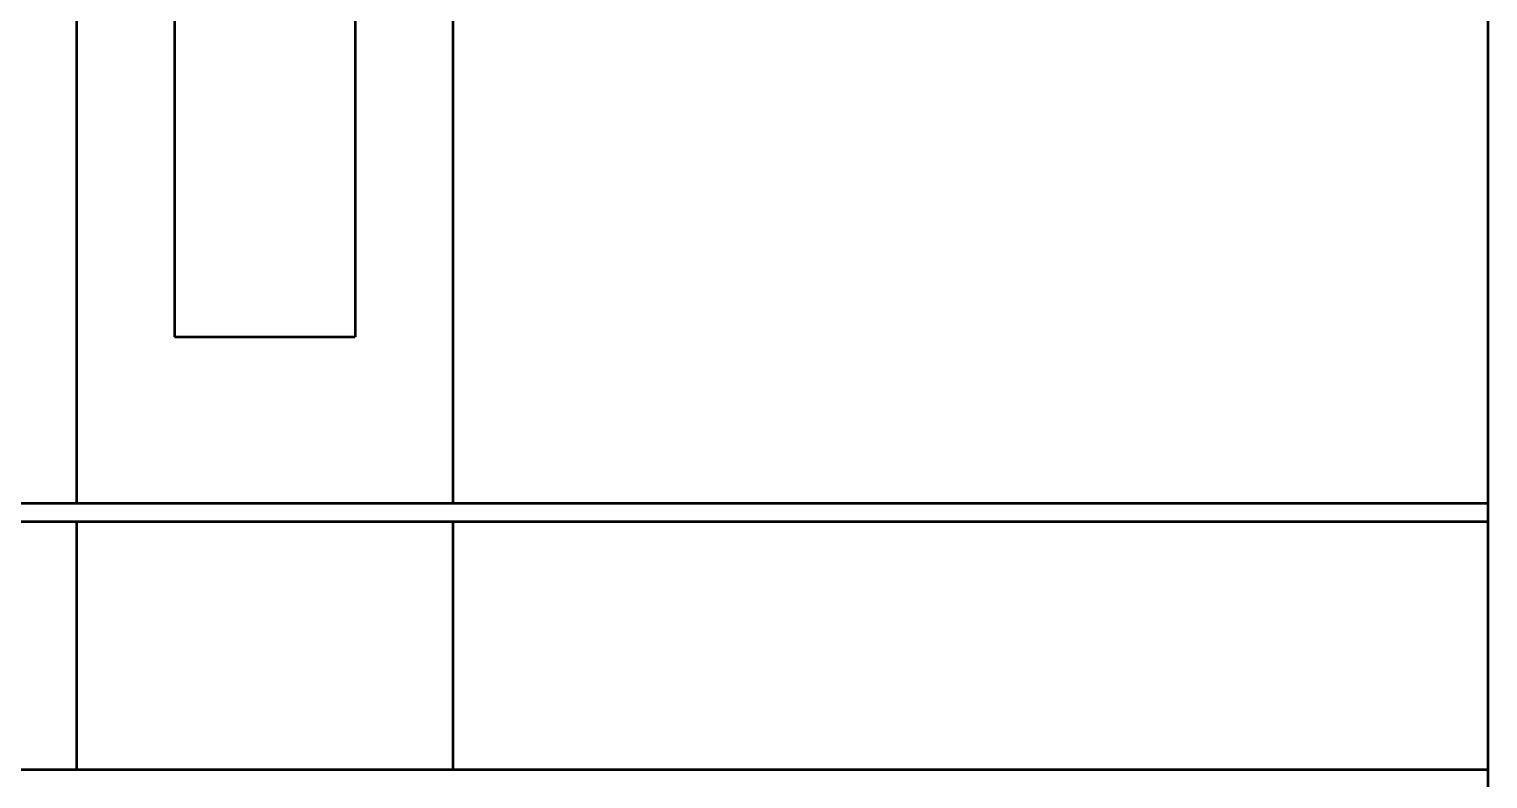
# Model space of a CAD drawing. Header units: millimetres. Extents: x 0 to 420, y 0 to 297.
# Drawn here: x 252.67 to 274.82, y 216.27 to 227.67 of the extents above; entities that cross this region are included whole.
import ezdxf

# ---------------------------------------------------------------- set-up
doc = ezdxf.new("R2010")
doc.units = ezdxf.units.MM
doc.header["$LTSCALE"] = 0.75
doc.layers.add('Visible', color=7, linetype='Continuous', lineweight=50)

msp = doc.modelspace()

# ---------------------------------------------------------------- linework, layer by layer
at = {"layer": 'Visible', "extrusion": (0, 1, 0)}
for p, q in [((274.816, 251.56), (274.816, 194.417)), ((254.872, 238.703), (254.872, 222.989)), ((257.617, 238.703), (257.617, 222.989)), ((259.102, 220.464), (259.102, 238.703)), ((253.388, 220.464), (253.388, 235.021)), ((254.872, 222.989), (257.617, 222.989)), ((236.733, 220.464), (274.816, 220.464)), ((274.816, 220.179), (239.149, 220.179)), ((253.388, 216.417), (253.388, 220.179)), ((259.102, 216.417), (259.102, 220.179)), ((239.149, 216.417), (274.816, 216.417))]:
    msp.add_line(p, q, dxfattribs=at)

doc.saveas('drawing.dxf')
